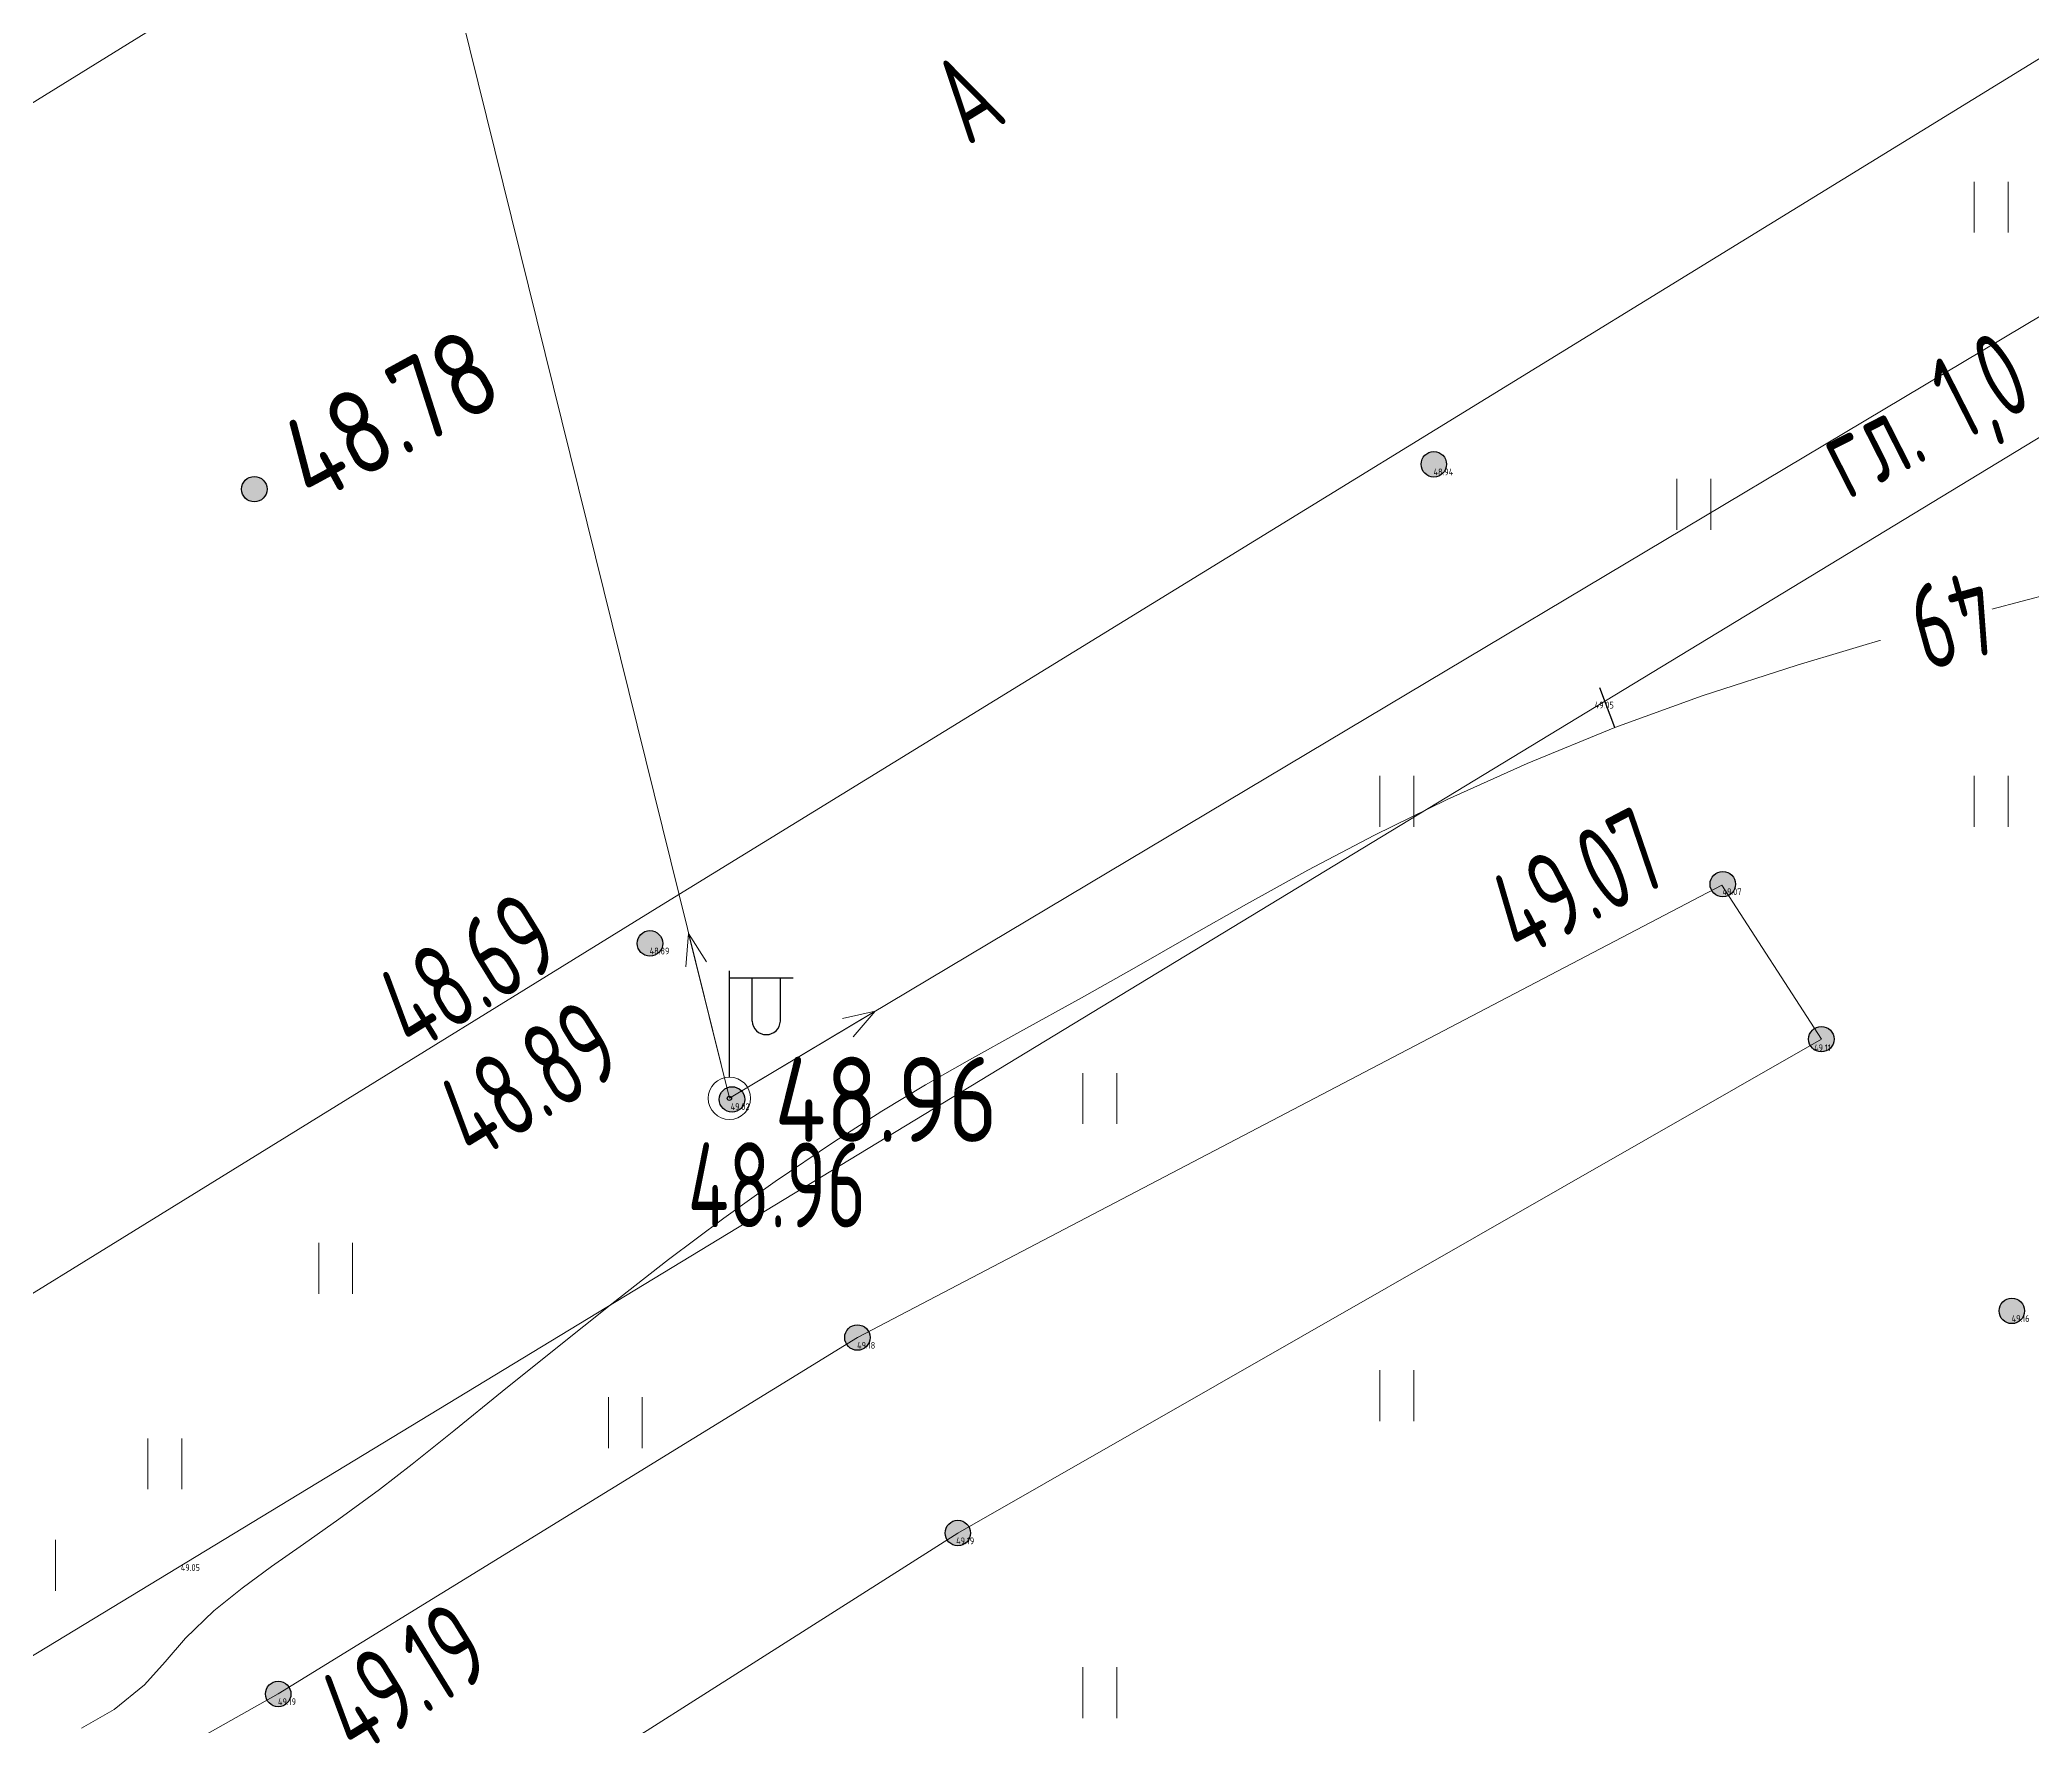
# Model space of a CAD drawing. Extents: x 1098675 to 1099684, y 381052 to 381453.
# Drawn here: x 1099267.52 to 1099290.98, y 381135.91 to 381155.77 of the extents above; entities that cross this region are included whole.
import ezdxf
from ezdxf.enums import TextEntityAlignment as Align

# ---------------------------------------------------------------- set-up
doc = ezdxf.new("R2010")
doc.units = 0
doc.header["$MEASUREMENT"] = 0
doc.set_wipeout_variables(frame=1)
doc.layers.add('Горизонтали', color=32, linetype='CONTINUOUS', lineweight=15)
doc.layers.add('Съемка', color=253, linetype='CONTINUOUS', lineweight=20)
doc.layers.add('С_ВЫСОТА', color=252, linetype='CONTINUOUS')
doc.styles.add('TOPO_D431', font='GOST2304A.ttf')
doc.styles.add('ГОСТ', font='GOST2304A.ttf', dxfattribs={"height": 2.5})
doc.linetypes.add('500_132_1', pattern='A,4,[3,Topography.shx,S=2.5,R=0,X=0,Y=0],4,-2', length=10)

# ---------------------------------------------------------------- blocks, each defined once
blk = doc.blocks.new('Съемка')
at = {"layer": 'Съемка', "linetype": 'Continuous', "lineweight": -2}
h = blk.add_hatch(color=8, dxfattribs=at)
h.dxf.hatch_style = 1
edge = h.paths.add_edge_path()
edge.add_arc((1099283.936, 381150.771), 0.15, 0, 360)
h = blk.add_hatch(color=8, dxfattribs=at)
h.dxf.hatch_style = 1
edge = h.paths.add_edge_path()
edge.add_arc((1099283.936, 381150.771), 0.15, 0, 360)
h = blk.add_hatch(color=8, dxfattribs=at)
h.dxf.hatch_style = 1
edge = h.paths.add_edge_path()
edge.add_arc((1099270.041, 381150.478), 0.15, 0, 360)
h = blk.add_hatch(color=8, dxfattribs=at)
h.dxf.hatch_style = 1
edge = h.paths.add_edge_path()
edge.add_arc((1099287.34, 381145.825), 0.15, 0, 360)
h = blk.add_hatch(color=8, dxfattribs=at)
h.dxf.hatch_style = 1
edge = h.paths.add_edge_path()
edge.add_arc((1099287.34, 381145.825), 0.15, 0, 360)
h = blk.add_hatch(color=8, dxfattribs=at)
h.dxf.hatch_style = 1
edge = h.paths.add_edge_path()
edge.add_arc((1099274.702, 381145.127), 0.15, 0, 360)
h = blk.add_hatch(color=8, dxfattribs=at)
h.dxf.hatch_style = 1
edge = h.paths.add_edge_path()
edge.add_arc((1099274.702, 381145.127), 0.15, 0, 360)
h = blk.add_hatch(color=8, dxfattribs=at)
h.dxf.hatch_style = 1
edge = h.paths.add_edge_path()
edge.add_arc((1099288.501, 381143.999), 0.15, 0, 360)
h = blk.add_hatch(color=8, dxfattribs=at)
h.dxf.hatch_style = 1
edge = h.paths.add_edge_path()
edge.add_arc((1099288.501, 381143.999), 0.15, 0, 360)
h = blk.add_hatch(color=8, dxfattribs=at)
h.dxf.hatch_style = 1
edge = h.paths.add_edge_path()
edge.add_arc((1099275.669, 381143.289), 0.15, 0, 360)
h = blk.add_hatch(color=8, dxfattribs=at)
h.dxf.hatch_style = 1
edge = h.paths.add_edge_path()
edge.add_arc((1099275.669, 381143.289), 0.15, 0, 360)
h = blk.add_hatch(color=8, dxfattribs=at)
h.dxf.hatch_style = 1
edge = h.paths.add_edge_path()
edge.add_arc((1099290.745, 381140.798), 0.15, 0, 360)
h = blk.add_hatch(color=8, dxfattribs=at)
h.dxf.hatch_style = 1
edge = h.paths.add_edge_path()
edge.add_arc((1099290.745, 381140.798), 0.15, 0, 360)
h = blk.add_hatch(color=8, dxfattribs=at)
h.dxf.hatch_style = 1
edge = h.paths.add_edge_path()
edge.add_arc((1099277.146, 381140.484), 0.15, 0, 360)
h = blk.add_hatch(color=8, dxfattribs=at)
h.dxf.hatch_style = 1
edge = h.paths.add_edge_path()
edge.add_arc((1099277.146, 381140.484), 0.15, 0, 360)
h = blk.add_hatch(color=8, dxfattribs=at)
h.dxf.hatch_style = 1
edge = h.paths.add_edge_path()
edge.add_arc((1099278.329, 381138.181), 0.15, 0, 360)
h = blk.add_hatch(color=8, dxfattribs=at)
h.dxf.hatch_style = 1
edge = h.paths.add_edge_path()
edge.add_arc((1099278.329, 381138.181), 0.15, 0, 360)
h = blk.add_hatch(color=8, dxfattribs=at)
h.dxf.hatch_style = 1
edge = h.paths.add_edge_path()
edge.add_arc((1099270.323, 381136.285), 0.15, 0, 360)
h = blk.add_hatch(color=8, dxfattribs=at)
h.dxf.hatch_style = 1
edge = h.paths.add_edge_path()
edge.add_arc((1099270.323, 381136.285), 0.15, 0, 360)
at = {"layer": 'Съемка', "color": 8, "linetype": 'Continuous', "lineweight": -2}
for p, q in [((1099275.638, 381143.552), (1099275.638, 381144.802)), ((1099276.388, 381144.717), (1099275.638, 381144.717)), ((1099275.907, 381144.212), (1099275.907, 381144.717)), ((1099276.238, 381144.212), (1099276.238, 381144.717))]:
    blk.add_line(p, q, dxfattribs=at)
at = {"layer": 'Съемка', "color": 8, "linetype": 'Continuous', "lineweight": 20}
for p, q in [((1099270.8, 381141), (1099270.8, 381141.6)), ((1099271.2, 381141), (1099271.2, 381141.6)), ((1099267.7, 381137.5), (1099267.7, 381138.1))]:
    blk.add_line(p, q, dxfattribs=at)
at = {"layer": 'Съемка', "color": 8, "linetype": '500_132_1', "ltscale": 0.5, "flags": 128}
blk.add_lwpolyline([(1099383.949, 381208.731), (1099326.921, 381172.344), (1099317.011, 381165.455), (1099300.8, 381157), (1099228.453, 381113.074)], dxfattribs=at)
at = {"layer": 'Съемка', "color": 8, "linetype": 'Continuous', "ltscale": 0.5}
for points in [[(1099228.088, 381139.096), (1099234.056, 381138.125), (1099238.138, 381137.757), (1099239.888, 381138.025), (1099243.594, 381140.481), (1099255.184, 381147.459), (1099272.212, 381157.989), (1099286.075, 381166.555), (1099294.868, 381172.054), (1099294.67, 381172.482), (1099295.717, 381173.037), (1099295.953, 381172.688), (1099298.425, 381174.219), (1099309.262, 381181.933), (1099316.177, 381187.096)], [(1099252.166, 381131.023), (1099254.523, 381127.057), (1099261.609, 381131.377), (1099270.323, 381136.285), (1099277.146, 381140.484), (1099287.33, 381145.812), (1099288.501, 381143.999), (1099278.329, 381138.181), (1099271.601, 381133.908), (1099262.907, 381129.214), (1099255.955, 381124.868), (1099249.776, 381121.3)]]:
    blk.add_lwpolyline(points, dxfattribs=at)
at = {"layer": 'Съемка', "color": 8, "linetype": 'Continuous', "lineweight": 20}
for points in [[(1099271.394, 381160.454), (1099275.638, 381143.302), (1099297.21, 381156.177), (1099321.82, 381171.03)], [(1099290.3, 381153.5), (1099290.3, 381154.1)], [(1099290.7, 381153.5), (1099290.7, 381154.1)], [(1099286.8, 381150), (1099286.8, 381150.6)], [(1099287.2, 381150), (1099287.2, 381150.6)], [(1099283.3, 381146.5), (1099283.3, 381147.1)], [(1099283.7, 381146.5), (1099283.7, 381147.1)], [(1099290.3, 381146.5), (1099290.3, 381147.1)], [(1099290.7, 381146.5), (1099290.7, 381147.1)], [(1099275.126, 381144.85), (1099275.157, 381145.244), (1099275.369, 381144.91)], [(1099275.638, 381143.302), (1099275.157, 381145.244)], [(1099275.638, 381143.302), (1099277.355, 381144.327)], [(1099276.969, 381144.242), (1099277.355, 381144.327), (1099277.097, 381144.028)], [(1099279.8, 381143), (1099279.8, 381143.6)], [(1099280.2, 381143), (1099280.2, 381143.6)], [(1099283.3, 381139.5), (1099283.3, 381140.1)], [(1099283.7, 381139.5), (1099283.7, 381140.1)], [(1099274.212, 381139.18), (1099274.212, 381139.78)], [(1099274.612, 381139.18), (1099274.612, 381139.78)], [(1099268.786, 381138.696), (1099268.786, 381139.296)], [(1099269.186, 381138.696), (1099269.186, 381139.296)], [(1099279.8, 381136), (1099279.8, 381136.6)], [(1099280.2, 381136), (1099280.2, 381136.6)]]:
    blk.add_lwpolyline(points, dxfattribs=at)
at = {"layer": 'Съемка', "color": 8, "linetype": 'Continuous', "ltscale": 0.5}
blk.add_lwpolyline([(1099250.221, 381120.912), (1099250.152, 381121.078, -0.050582), (1099249.253, 381123.887, -0.017166), (1099249.119, 381126.859), (1099249.139, 381128.841, -0.066599), (1099250.143, 381130.125), (1099251.091, 381130.816), (1099252.064, 381131.479), (1099260.641, 381136.813), (1099274.84, 381145.576), (1099294.542, 381157.687, -0.063419), (1099300.801, 381157.303, -0.018142), (1099307.613, 381154.228)], format="xyb", dxfattribs=at)
at = {"layer": 'Съемка', "color": 8, "ltscale": 0.5, "flags": 128}
blk.add_lwpolyline([(1099291.583, 381149.345), (1099290.51, 381149.065), (1099289.37, 381148.749), (1099288.216, 381148.406), (1099287.098, 381148.044), (1099286.07, 381147.67), (1099285.034, 381147.245), (1099284.094, 381146.822), (1099283.238, 381146.403), (1099282.453, 381145.991), (1099281.728, 381145.59), (1099281.049, 381145.204), (1099280.406, 381144.834), (1099279.786, 381144.484), (1099279.058, 381144.084), (1099278.466, 381143.757), (1099277.946, 381143.46), (1099277.434, 381143.151), (1099276.866, 381142.786), (1099276.178, 381142.322), (1099275.571, 381141.891), (1099274.921, 381141.402), (1099274.253, 381140.882), (1099273.592, 381140.356), (1099272.963, 381139.849), (1099272.39, 381139.386), (1099271.9, 381138.993), (1099271.516, 381138.695), (1099271.037, 381138.343), (1099270.619, 381138.048), (1099270.244, 381137.786), (1099269.898, 381137.533), (1099269.564, 381137.264), (1099269.229, 381136.941), (1099268.991, 381136.662), (1099268.746, 381136.393), (1099268.392, 381136.102), (1099268.006, 381135.883)], dxfattribs=at)
at = {"layer": 'Съемка', "color": 8, "linetype": 'Continuous', "lineweight": -2}
blk.add_lwpolyline([(1099286.07, 381147.67), (1099285.89, 381148.136)], dxfattribs=at)
for centre, radius in [((1099283.936, 381150.771), 0.15), ((1099283.936, 381150.771), 0.15), ((1099270.041, 381150.478), 0.15), ((1099287.34, 381145.825), 0.15), ((1099287.34, 381145.825), 0.15), ((1099274.702, 381145.127), 0.15), ((1099274.702, 381145.127), 0.15), ((1099288.501, 381143.999), 0.15), ((1099288.501, 381143.999), 0.15), ((1099275.669, 381143.289), 0.15), ((1099275.669, 381143.289), 0.15), ((1099275.638, 381143.302), 0.025), ((1099290.745, 381140.798), 0.15), ((1099290.745, 381140.798), 0.15), ((1099277.146, 381140.484), 0.15), ((1099277.146, 381140.484), 0.15), ((1099278.329, 381138.181), 0.15), ((1099278.329, 381138.181), 0.15), ((1099270.323, 381136.285), 0.15), ((1099270.323, 381136.285), 0.15)]:
    blk.add_circle(centre, radius, dxfattribs=at)
at = {"layer": 'Съемка', "color": 8, "linetype": 'Continuous', "lineweight": 20}
blk.add_circle((1099275.638, 381143.302), 0.25, dxfattribs=at)
at = {"layer": 'Съемка', "color": 8, "linetype": 'Continuous', "lineweight": -2}
blk.add_arc((1099276.072, 381144.218), 0.166, 182.1567, 357.8433, dxfattribs=at)
at = {"layer": 'Съемка', "color": 8, "style": 'ГОСТ', "width": 0.8}
blk.add_text('А', height=1, rotation=31.6643, dxfattribs=at).set_placement((1099278.186, 381154.945), align=Align.MIDDLE_LEFT)
at = {"layer": 'Съемка', "color": 8, "linetype": 'Continuous', "lineweight": 30, "style": 'ГОСТ'}
blk.add_text('48.78', height=1, rotation=28.5973, dxfattribs=at).set_placement((1099270.719, 381150.278))
at = {"layer": 'Съемка', "color": 8, "linetype": '500_132_1', "ltscale": 0.5, "style": 'ГОСТ', "width": 0.8}
blk.add_text('гл. 1,0', height=1, rotation=26.9338, dxfattribs=at).set_placement((1099288.809, 381150.348))
at = {"layer": 'Съемка', "color": 8, "style": 'ГОСТ', "width": 0.8}
for s, rotation, p in [('49.07', 27.6195, (1099284.957, 381144.934)), ('48.69', 31.6958, (1099271.915, 381143.818)), ('48.89', 31.6958, (1099272.63, 381142.538)), ('49.19', 31.6958, (1099271.232, 381135.537))]:
    blk.add_text(s, height=1, rotation=rotation, dxfattribs=at).set_placement(p)
at = {"layer": 'Съемка', "color": 8, "linetype": 'Continuous', "lineweight": 30, "style": 'ГОСТ'}
blk.add_text('48.96', height=1, dxfattribs=at).set_placement((1099276.169, 381142.789))
at = {"layer": 'Съемка', "color": 8, "lineweight": 30, "style": 'ГОСТ', "width": 0.8}
blk.add_text('48.96', height=1, dxfattribs=at).set_placement((1099275.146, 381141.782))
at = {"color": 7, "true_color": 0xffffff}
blk.add_wipeout([(1099290.656, 381148.535), (1099289.347, 381148.172), (1099289.054, 381149.232), (1099290.363, 381149.595)], dxfattribs=at).dxf.layer = 'Съемка'
at = {"layer": 'Съемка', "color": 8, "linetype": 'Continuous', "lineweight": 30, "style": 'ГОСТ', "width": 0.8}
blk.add_text('49', height=1, rotation=195.481, dxfattribs=at).set_placement((1099290.51, 381149.065), align=Align.MIDDLE_LEFT)
at = {"color": 7, "true_color": 0xffffff}
blk.add_wipeout([(1099290.656, 381148.535), (1099289.347, 381148.172), (1099289.054, 381149.232), (1099290.363, 381149.595)], dxfattribs=at).translate(0, 0, -1.5).dxf.layer = 'Горизонтали'
at = {"layer": 'Съемка', "color": 8, "linetype": 'Continuous', "lineweight": 30, "style": 'ГОСТ', "width": 0.8}
blk.add_text('49', height=1, rotation=195.481, dxfattribs=at).set_placement((1099290.51, 381149.065, -1.5), align=Align.MIDDLE_LEFT)

msp = doc.modelspace()

# ---------------------------------------------------------------- block references
at = {"layer": 'Съемка', "color": 6, "lineweight": 30}
msp.add_blockref('Съемка', (0, 0), dxfattribs=at)

# ---------------------------------------------------------------- next in the draw order: texts
at = {"layer": 'С_ВЫСОТА', "color": 1, "style": 'TOPO_D431'}
for s, p in [('48.94', (1099283.933, 381150.681)), ('48.94', (1099283.933, 381150.681)), ('49.05', (1099285.831, 381147.934)), ('49.05', (1099285.831, 381147.934)), ('49.07', (1099287.337, 381145.735)), ('49.07', (1099287.337, 381145.735)), ('48.89', (1099274.699, 381145.037)), ('48.89', (1099274.699, 381145.037)), ('49.11', (1099288.416, 381143.897)), ('49.11', (1099288.416, 381143.897)), ('49.02', (1099275.653, 381143.204)), ('49.02', (1099275.653, 381143.204)), ('49.16', (1099290.742, 381140.708)), ('49.16', (1099290.742, 381140.708)), ('49.18', (1099277.142, 381140.392)), ('49.18', (1099277.142, 381140.392)), ('49.19', (1099278.309, 381138.089)), ('49.19', (1099278.309, 381138.089)), ('49.05', (1099269.176, 381137.774)), ('49.05', (1099269.176, 381137.774)), ('49.19', (1099270.32, 381136.194)), ('49.19', (1099270.32, 381136.194))]:
    msp.add_text(s, height=0.08, dxfattribs=at).set_placement(p, align=Align.MIDDLE_LEFT)

doc.saveas('drawing.dxf')
